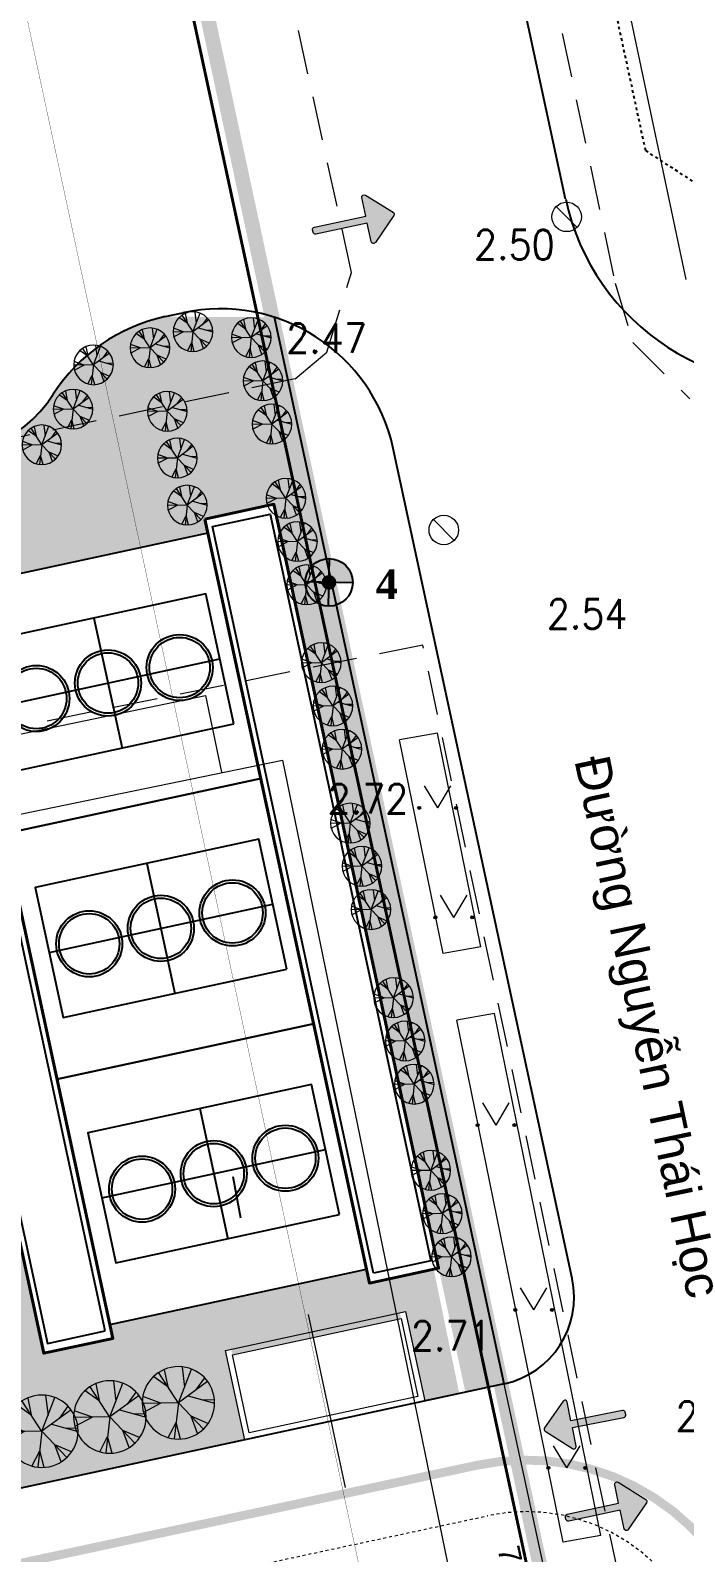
# Model space of a CAD drawing. Header units: millimetres. Extents: x 583747 to 596416, y 2304962 to 2309584.
# Drawn here: x 595687.2 to 595709.4, y 2307216.2 to 2307267.9 of the extents above; entities that cross this region are included whole.
import ezdxf
from ezdxf.enums import TextEntityAlignment as Align
from ezdxf.xclip import XClip

# ---------------------------------------------------------------- set-up
doc = ezdxf.new("R2010")
doc.units = ezdxf.units.MM
doc.set_wipeout_variables(frame=1)
for name, pattern in [('CONTINOUS', [0]), ('DASH', [0.35, 0.25, -0.1]), ('DASH2-1', [3, 2, -1]), ('DASHDOT', [1, 0.5, -0.25, 0, -0.25]), ('DASHED', [4.5, 3, -1.5]), ('{Long Duong}', [2.3, 1.5, -0.8]), ('{qui hoach}', [1.3, 0, -1.3])]:
    doc.linetypes.add(name, pattern=pattern)
for name, color, linetype in [('A-PLOT LINE', 6, 'DASHDOT'), ('AFP-KERB-LINE', 2, 'Continuous'), ('IDEA - dim', 251, 'Continuous'), ('K2', 2, 'Continuous'), ('KT-Kich thuoc', 159, 'Continuous'), ('Xref_ST_MBDV Cot vach 30.7.2022$0$Xref_ST_MBDV Cot vach 30.7.2022|Xref_ST_MBDV Cot vach 30.7.2022|Xref_ST_MBDV Cot vach 30.7.2022|Xref_ST_MBDV Cot vach 30.7.2022|A-CORE-OTLN', 2, 'Continuous')]:
    doc.layers.add(name, color=color, linetype=linetype)
doc.layers.add('A-TREES', color=7, linetype='Continuous', lineweight=5, true_color=0x4b833f)
for name, color, linetype, lineweight in [('bo dat CXCL', 95, 'Continuous', 18), ('Code Cao do', 7, 'Continuous', 0), ('D-building block', 8, 'Continuous', 13), ('duong chua chay', 1, 'Continuous', 15), ('Duong RG Thua', 7, 'Continuous', 0), ('Ghi chu nha', 7, 'Continuous', 0), ('hatch', 45, 'Continuous', 5), ('KT-DV2', 7, 'Continuous', 15), ('KT-NEN', 250, 'Continuous', 0), ('KT-Net cat', 1, 'Continuous', 40), ('KT-Net thay', 7, 'Continuous', 20), ('KT-TMB', 7, 'Continuous', 0), ('KT_lo dat', 1, 'Continuous', 40), ('Level 15', 7, 'Continuous', 0), ('Long Duong_ Phan Cach chat lieu rair mat', 7, 'Continuous', 0), ('moc', 7, 'Continuous', 0), ('N-THAY', 7, 'Continuous', 18), ('đường pccc', 6, 'Continuous', 13)]:
    doc.layers.add(name, color=color, linetype=linetype, lineweight=lineweight)
doc.styles.add('Style-.VnArial', font='')
doc.styles.add('Style-STANDARD', font='STANDARD.shx')
doc.styles.get('Style-.VnArial').set_extended_font_data('.VnArial')

# ---------------------------------------------------------------- blocks, each defined once
blk = doc.blocks.new('hoa')
at = {"linetype": 'ByBlock', "lineweight": -2}
for points in [[(-67.6, 0, 1), (-57.4, 0, 1)], [(57.4, 0, 1), (67.6, 0, 1)]]:
    blk.add_hatch(color=0, dxfattribs=at).paths.add_polyline_path(points)
at = {"color": 0, "linetype": 'ByBlock', "lineweight": -2}
for q in [(-45, 75), (45, 75)]:
    blk.add_line((0, 0), q, dxfattribs=at)
for centre in [(-62.5, 0), (62.5, 0)]:
    blk.add_circle(centre, 5.06, dxfattribs=at)
blk = doc.blocks.new('wwww1')
at = {"layer": 'Duong RG Thua', "color": 7, "lineweight": 0}
for p, q in [((595709.275, 2307259.466), (595699.495, 2307305.679)), ((595704.872, 2307261.939), (595705.579, 2307261.232)), ((595700.705, 2307251.323), (595701.412, 2307250.615)), ((595655.543, 2307234.885), (595695.585, 2307243.169)), ((595695.585, 2307243.169), (595707.074, 2307187.354))]:
    blk.add_line(p, q, dxfattribs=at)
at = {"layer": 'Duong RG Thua', "color": 7, "linetype": 'Continuous', "lineweight": 0}
for p, q in [((595655.113, 2307237.48), (595692.977, 2307245.355)), ((595692.977, 2307245.355), (595693.516, 2307242.755)), ((595700.844, 2307244.079), (595699.561, 2307243.854)), ((595702.321, 2307236.829), (595700.844, 2307244.079)), ((595701.037, 2307236.605), (595699.561, 2307243.854)), ((595702.321, 2307236.829), (595701.037, 2307236.605)), ((595702.782, 2307234.569), (595701.498, 2307234.345)), ((595705.103, 2307216.647), (595701.498, 2307234.345)), ((595706.387, 2307216.872), (595702.782, 2307234.569)), ((595706.387, 2307216.872), (595705.103, 2307216.647))]:
    blk.add_line(p, q, dxfattribs=at)
at = {"layer": 'Duong RG Thua', "color": 7, "lineweight": 0}
for centre in [(595705.226, 2307261.586), (595701.058, 2307250.969)]:
    blk.add_circle(centre, 0.5, dxfattribs=at)
at = {"layer": 'Long Duong_ Phan Cach chat lieu rair mat', "color": 4, "linetype": '{Long Duong}', "lineweight": 0}
for p, q in [((595697.931, 2307259.703), (595680.497, 2307339.17)), ((595696.992, 2307306.062), (595706.868, 2307259.34)), ((595697.097, 2307256.996), (595697.931, 2307259.703)), ((595706.868, 2307259.34), (595707.469, 2307257.322)), ((595696.02, 2307256.096), (595697.097, 2307256.996)), ((595707.469, 2307257.322), (595709.408, 2307255.415)), ((595696.02, 2307256.096), (595684.843, 2307253.733)), ((595700.352, 2307247.065), (595652.824, 2307237.463)), ((595713.632, 2307183.941), (595700.352, 2307247.065))]:
    blk.add_line(p, q, dxfattribs=at)
at = {"layer": 'Duong RG Thua', "color": 3, "lineweight": 0, "xscale": 0.01, "yscale": 0.01, "zscale": 0.01, "rotation": 359.9973000000001}
for p in [(595700.852, 2307241.546), (595701.4, 2307237.834), (595702.83, 2307230.789), (595704.108, 2307224.521), (595705.234, 2307219.165)]:
    blk.add_blockref('hoa', p, dxfattribs=at)
at = {"layer": 'Code Cao do', "color": 6, "linetype": 'Continuous', "lineweight": 0, "style": 'Style-STANDARD'}
for s, p in [('2.50', (595702.085, 2307260.644)), ('2.47', (595695.719, 2307257.472)), ('2.72', (595697.121, 2307241.851))]:
    blk.add_text(s, height=1, rotation=359.9973, dxfattribs=at).set_placement(p, align=Align.MIDDLE_LEFT)
at = {"layer": 'Code Cao do', "color": 212, "linetype": 'Continuous', "lineweight": 0, "style": 'Style-STANDARD'}
for s, p in [('2.54', (595704.555, 2307248.122)), ('2.71', (595699.947, 2307223.644)), ('2.52', (595708.921, 2307220.917))]:
    blk.add_text(s, height=1, rotation=359.9973, dxfattribs=at).set_placement(p, align=Align.MIDDLE_LEFT)
at = {"layer": 'Ghi chu nha', "color": 7, "linetype": 'Continuous', "lineweight": 0, "style": 'Style-.VnArial'}
blk.add_text('§\xadêng NguyÔn Th¸i Häc', height=1.2, rotation=281.8895, dxfattribs=at).set_placement((595707.998, 2307234.133), align=Align.MIDDLE_CENTER)
blk = doc.blocks.new('Moc')
at = {"layer": 'moc', "linetype": '{qui hoach}', "lineweight": 0, "ltscale": 0.5}
h = blk.add_hatch(color=7, dxfattribs=at)
edge = h.paths.add_edge_path()
edge.add_arc((0, 0), 0.25, 0, 360)
blk = doc.blocks.new('hk')
at = {"layer": 'K2'}
h = blk.add_hatch(color=256, dxfattribs=at)
h.dxf.hatch_style = 1
h.paths.add_polyline_path([(-79.569, 95.738), (-79.569, 94.297), (-78.128, 94.297, 0.006031), (-78.128, 94.332, 0.407166)])
h.paths.add_polyline_path([(-79.569, 94.297), (-81.01, 94.297, 0.006031), (-81.01, 94.263, 0.407166), (-79.569, 92.856)])
for p, q in [((-79.569, 92.856), (-79.569, 95.738)), ((-78.128, 94.297), (-81.01, 94.297))]:
    blk.add_line(p, q, dxfattribs=at)
blk.add_circle((-79.569, 94.297), 1.441, dxfattribs=at)
blk = doc.blocks.new('NEN')
at = {"layer": 'Level 15', "color": 240, "linetype": 'DASH', "lineweight": 13, "ltscale": 5, "true_color": 0xed1f24, "const_width": 0.5, "flags": 128}
blk.add_lwpolyline([(595682.634, 2307317.629), (595677.108, 2307338.736), (595668.702, 2307341.648), (595657.199, 2307332.945), (595633.733, 2307315.075), (595610.101, 2307298.024, 0.685011), (595643.311, 2307173.379), (595664.098, 2307171.161), (595705.748, 2307172.441), (595712.065, 2307180.508), (595682.634, 2307317.629)], format="xyb", close=True, dxfattribs=at)
at = {"layer": 'Level 15', "color": 152, "linetype": 'DASH', "lineweight": 13, "ltscale": 5, "true_color": 0x2776bb, "const_width": 0.01, "flags": 128}
blk.add_lwpolyline([(595676.796, 2307316.238), (595672.115, 2307334.115), (595669.766, 2307334.929), (595660.826, 2307328.166), (595637.307, 2307310.255), (595613.624, 2307293.167, 0.684877), (595643.957, 2307179.345), (595664.326, 2307177.171), (595702.756, 2307178.352), (595705.609, 2307181.996)], format="xyb", close=True, dxfattribs=at)
at = {"layer": 'hatch', "xscale": 0.56, "yscale": 0.56, "zscale": 0.56, "rotation": 358.6179139007246}
blk.add_blockref('hk', (595740.605, 2307195.282), dxfattribs=at)
at = {"layer": 'moc', "color": 7, "linetype": '{qui hoach}', "lineweight": 0, "ltscale": 0.5}
blk.add_blockref('Moc', (595697.333, 2307249.148), dxfattribs=at)
at = {"layer": 'moc', "color": 7, "linetype": 'Continuous', "lineweight": 0, "style": 'Style-.VnArial'}
blk.add_text('70.20 m', height=0.75, rotation=282.114, dxfattribs=at).set_placement((595703.807, 2307214.614), align=Align.MIDDLE_CENTER)
at = {"layer": 'moc', "color": 7, "linetype": 'Continuous', "lineweight": 0, "insert": (595698.915, 2307249.082), "char_height": 1, "attachment_point": 4, "line_spacing_factor": 0.6, "style": 'Style-.VnArial'}
blk.add_mtext('\\f.VnTimeH|b1|i0|c00|p39;4', dxfattribs=at)
blk = doc.blocks.new('clt')
at = {"layer": 'IDEA - dim'}
for p, q in [((4740, 10660), (4740, 2900)), ((13250, 10660), (13250, 2900)), ((21760, 10660), (21760, 2900)), ((6995, 6780), (2485, 6780)), ((15505, 6780), (10995, 6780)), ((24015, 6780), (19505, 6780))]:
    blk.add_line(p, q, dxfattribs=at)
for points in [[(300, 11500), (26200, 11500), (26200, 13500), (300, 13500)], [(485, 2400), (8995, 2400), (8995, 11300), (485, 11300)], [(8995, 2400), (17505, 2400), (17505, 11300), (8995, 11300)], [(17505, 2400), (26015, 2400), (26015, 11300), (17505, 11300)], [(2485, 2900), (6995, 2900), (6995, 10660), (2485, 10660)], [(10995, 2900), (15505, 2900), (15505, 10660), (10995, 10660)], [(19505, 2900), (24015, 2900), (24015, 10660), (19505, 10660)], [(300, 2200), (26200, 2200), (26200, 200), (300, 200)]]:
    blk.add_lwpolyline(points, close=True, dxfattribs=at)
for centre, radius in [((4740, 9266), 1121), ((13250, 9266), 1121), ((21760, 9266), 1121), ((4740, 9266), 1025), ((13250, 9266), 1025), ((21760, 9266), 1025), ((4740, 6780), 1121), ((4740, 6780), 1025), ((13250, 6780), 1121), ((13250, 6780), 1025), ((21760, 6780), 1121), ((21760, 6780), 1025), ((4740, 4294), 1121), ((4740, 4294), 1025), ((13250, 4294), 1121), ((13250, 4294), 1025), ((21760, 4294), 1121), ((21760, 4294), 1025)]:
    blk.add_circle(centre, radius, dxfattribs=at)
at = {"layer": 'KT-Net cat'}
for points in [[(26500, 11300), (0, 11300), (0, 13700), (26500, 13700)], [(26500, 2400), (0, 2400), (0, 0), (26500, 0)]]:
    blk.add_lwpolyline(points, close=True, dxfattribs=at)
blk = doc.blocks.new('PLOT')
at = {"layer": 'A-PLOT LINE', "color": 251}
blk.add_lwpolyline([(3693942, 1315787), (3587846, 1250138), (3580933, 1251739), (3560913, 1283575), (3562195, 1290881), (3658973, 1366308), (3665768, 1365275), (3677786, 1347968)], dxfattribs=at)
blk.add_lwpolyline([(3693942, 1315787), (3587846, 1250138), (3580933, 1251739), (3560913, 1283575), (3562195, 1290881), (3658973, 1366308), (3665768, 1365275), (3677786, 1347968)], dxfattribs=at)
blk = doc.blocks.new('wqeqweweqewe')
at = {"layer": 'N-THAY', "true_color": 0xed1f24}
h = blk.add_hatch(color=240, dxfattribs=at)
h.dxf.hatch_style = 1
h.paths.add_polyline_path([(-1286767, 413593, 0.659768), (-1286937, 413520), (-1286937, 412719), (-1289162, 412719, 0.414214), (-1289262, 412619), (-1289262, 412519, 0.414214), (-1289162, 412419), (-1286937, 412419), (-1286937, 411617, 0.659768), (-1286767, 411545), (-1285772, 412495, 0.427958), (-1285772, 412643)])
for p, q in [((-1285772, 412643), (-1286767, 413593)), ((-1286937, 413520), (-1286937, 412719)), ((-1289262, 412619), (-1289262, 412519)), ((-1286937, 412719), (-1289162, 412719)), ((-1289162, 412419), (-1286937, 412419)), ((-1286937, 412419), (-1286937, 411617)), ((-1286767, 411545), (-1285772, 412495))]:
    blk.add_line(p, q)
for centre, radius, start, end in [((-1286837, 413520), 100, 46.33782, 180), ((-1289162, 412619), 100, 90, 180), ((-1289162, 412519), 100, 180, 270), ((-1285843, 412569), 102, 313.66218, 46.33782), ((-1286837, 411617), 100, 180, 313.66218)]:
    blk.add_arc(centre, radius, start, end)
blk = doc.blocks.new('Tree')
for p, q in [((487324, 312329), (487470, 311867)), ((487813, 311436), (488148, 312404)), ((487974, 311902), (487960, 312449)), ((487974, 311902), (488380, 312288)), ((487050, 312107), (487470, 311867)), ((487819, 311432), (487178, 312231)), ((487813, 311436), (486790, 311387)), ((486823, 311654), (487333, 311413)), ((486977, 310843), (487813, 311436)), ((487813, 311436), (487804, 311436)), ((487813, 311436), (487813, 311444)), ((487813, 311436), (487813, 311427)), ((487813, 311436), (487821, 311436)), ((487813, 311436), (488815, 311227)), ((487813, 311436), (488295, 310532)), ((487313, 311081), (486910, 310952)), ((487536, 311239), (487499, 310462)), ((488054, 310984), (488456, 310663)), ((488054, 310984), (488100, 310472)), ((488836, 311401), (488359, 311322)), ((488763, 311057), (488359, 311322)), ((487524, 310836), (487406, 310519))]:
    blk.add_line(p, q)
blk.add_circle((487813, 311436), 1024)
blk = doc.blocks.new('DV')
at = {"layer": 'bo dat CXCL'}
h = blk.add_hatch(dxfattribs=at)
h.set_pattern_fill('GRASS', color=256, scale=20, angle=6e-14)
edge = h.paths.add_edge_path()
edge.add_line((639858, 88997), (641177, 89281))
edge.add_line((641177, 89281), (633382, 125444))
edge.add_line((633382, 125444), (629673, 125467))
edge.add_arc((630937, 119602), 6000, 102.1655, 147.3942)
edge.add_arc((622092, 125260), 4500, 254.1697, 327.3942, ccw=False)
edge.add_line((620864, 120930), (615334, 122498))
edge.add_line((615334, 122498), (613592, 116353))
edge.add_arc((634341, 113483), 20946, 172.1246, 197.5606)
edge.add_arc((599709, 103187), 15191, -32.6821, 15.1721, ccw=False)
edge.add_arc((619200, 88746), 9158, 137.0654, 185.9439)
edge.add_line((610091, 87797), (617650, 89427))
edge.add_line((617650, 89427), (618093, 87374))
edge.add_arc((621026, 88006), 3000, 192.1643, 282.1643)
edge.add_line((621658, 85073), (632375, 87384))
edge.add_line((632375, 87384), (631722, 90414))
edge.add_line((631722, 90414), (637832, 91731))
edge.add_line((637832, 91731), (638485, 88701))
edge.add_line((638485, 88701), (639651, 88952))
edge.add_line((639651, 88952), (638785, 93164))
edge.add_line((638785, 93164), (636605, 92694))
edge.add_line((636605, 92694), (636503, 93168))
edge.add_line((636503, 93168), (627803, 91293))
edge.add_line((627803, 91293), (627905, 90819))
edge.add_line((627905, 90819), (625559, 90313))
edge.add_line((625559, 90313), (619975, 116218))
edge.add_line((619975, 116218), (622321, 116724))
edge.add_line((622321, 116724), (622424, 116250))
edge.add_line((622424, 116250), (631124, 118125))
edge.add_line((631124, 118125), (631022, 118599))
edge.add_line((631022, 118599), (633368, 119105))
edge.add_line((633368, 119105), (639858, 88997))
h.paths.add_polyline_path([(618139, 114295), (618637, 111434), (623344, 89036)], flags=16)
h.paths.add_polyline_path([(633368, 119105), (633377, 119062), (638952, 93200)], flags=17)
h.paths.add_polyline_path([(637678, 91493), (631960, 90261), (631917, 90456), (637636, 91689)], flags=17)
at = {"layer": 'AFP-KERB-LINE'}
for p, q in [((643259, 129450), (635016, 167695)), ((643259, 129450), (635016, 167695)), ((643259, 129450), (635016, 167695)), ((643259, 129450), (635016, 167695)), ((629673, 125467), (630280, 125598)), ((643477, 92846), (637409, 120997)), ((641177, 89281, 0), (632375, 87384, 0)), ((632379, 87384), (621658, 85073, 0))]:
    blk.add_line(p, q, dxfattribs=at)
at = {"layer": 'AFP-KERB-LINE', "elevation": 0}
blk.add_lwpolyline([(641177, 89281), (633382, 125444)], dxfattribs=at)
at = {"layer": 'AFP-KERB-LINE'}
for centre, radius, start, end in [((651080, 131136), 8000, 192.1643, 281.748), ((651080, 131136), 8000, 192.1643, 281.748), ((651080, 131136), 8000, 192.1643, 281.748), ((651080, 131136), 8000, 192.1643, 281.748), ((630937, 119602), 6000, 102.1643, 147.3942), ((631544, 119733), 6000, 12.1643, 102.1643), ((622092, 125260), 4500, 254.1697, 327.3942), ((640545, 92214, 0), 3000, 282.1643, 12.1643)]:
    blk.add_arc(centre, radius, start, end, dxfattribs=at)
at = {"layer": 'D-building block', "linetype": 'CONTINOUS', "ltscale": 10000}
blk.add_line((635798, 85760), (634534, 91625), dxfattribs=at)
at = {"layer": 'D-building block', "linetype": 'CONTINOUS', "ltscale": 10000, "elevation": 0}
blk.add_lwpolyline([(642518, 83058), (641111, 89589)], dxfattribs=at)
at = {"layer": 'KT-Net thay', "elevation": 0}
for points in [[(631722, 90414), (637832, 91731), (638485, 88701), (632375, 87384)], [(631960, 90261), (637678, 91493), (638247, 88854), (632529, 87621)]]:
    blk.add_lwpolyline(points, close=True, dxfattribs=at)
ref = blk.add_blockref('PLOT', (-3147123, 179596, 0), dxfattribs=dict(rotation=340.0000000045929))
XClip(ref).set_block_clipping_path([(3437700.5976729654, 868981.9081885163), (3912891.8375199828, 1041937.3750337446), (3715693.8178756535, 1583734.481302836), (3240502.5780286361, 1410779.0144576086)])
at = {"extrusion": (3.45655e-07, 7.37504e-08, 1), "yscale": 0.7999999999999801, "zscale": 0.8000000000000009, "rotation": 192.0442532630885}
for p, xscale in [((1574519, 666380, 0), -0.799999999999979), ((1583095, 622732, 0), -0.7999999999999793)]:
    blk.add_blockref('wqeqweweqewe', p, dxfattribs=dict(at, xscale=xscale))
at = {"extrusion": (-3.46607e-07, -6.91427e-08, 1), "xscale": 0.800000000000015, "yscale": 0.800000000000015, "zscale": 0.800000000000015, "rotation": 191.28153581956}
blk.add_blockref('wqeqweweqewe', (-430762, 210177, 0), dxfattribs=at)
at = {"layer": 'A-TREES', "rotation": 71.72236063323176}
for p, xscale, yscale, zscale in [((925046, 364800, 0), -0.6561591987942088, 0.6561591987942088, 0.656159198794209), ((927024, 364601, 0), -0.6561591987942088, 0.6561591987942088, 0.656159198794209), ((923589, 364255, 0), -0.6561591987942088, 0.6561591987942088, 0.656159198794209), ((921674, 363676, 0), -0.6561591987942088, 0.6561591987942088, 0.656159198794209), ((927419, 363136, 0), -0.6561591987942088, 0.6561591987942088, 0.656159198794209), ((920980, 362175, 0), -0.6561591987942088, 0.6561591987942088, 0.656159198794209), ((924176, 362102, 0), -0.6561591987942088, 0.6561591987942088, 0.656159198794209), ((927726, 361669, 0), -0.6561591987942088, 0.6561591987942088, 0.656159198794209), ((919921, 360966, 0), -0.6561591987942088, 0.6561591987942088, 0.656159198794209), ((924516, 360517, 0), -0.6561591987942088, 0.6561591987942088, 0.656159198794209), ((924853, 358922, 0), -0.6561591987942088, 0.6561591987942088, 0.656159198794209), ((928199, 359152, 0), -0.6561591987942088, 0.6561591987942088, 0.656159198794209), ((928593, 357687, 0), -0.6561591987942088, 0.6561591987942088, 0.656159198794209), ((928901, 356220, 0), -0.6561591987942088, 0.6561591987942088, 0.656159198794209), ((929401, 353576, 0), -0.6561591987942088, 0.6561591987942088, 0.656159198794209), ((929796, 352111, 0), -0.6561591987942088, 0.6561591987942088, 0.656159198794209), ((930103, 350644, 0), -0.6561591987942088, 0.6561591987942088, 0.656159198794209), ((930383, 348138, 0), -0.6561591987942088, 0.6561591987942088, 0.656159198794209), ((930778, 346673, 0), -0.6561591987942088, 0.6561591987942088, 0.656159198794209), ((931085, 345206, 0), -0.6561591987942088, 0.6561591987942088, 0.656159198794209), ((931849, 342216, 0), -0.6561591987942088, 0.6561591987942088, 0.656159198794209), ((932244, 340751, 0), -0.6561591987942088, 0.6561591987942088, 0.656159198794209), ((932551, 339284, 0), -0.6561591987942088, 0.6561591987942088, 0.656159198794209), ((933111, 336362, 0), -0.6561591987942088, 0.6561591987942088, 0.656159198794209), ((933506, 334896, 0), -0.6561591987942088, 0.6561591987942088, 0.656159198794209), ((933813, 333430, 0), -0.6561591987942088, 0.6561591987942088, 0.656159198794209), ((1168580, 527267, 0), -1.2, 1.2, 1.199999999999996), ((1166256, 526789, 0), -1.2, 1.2, 1.199999999999996), ((1163951, 526304, 0), -1.2, 1.2, 1.199999999999996)]:
    blk.add_blockref('Tree', p, dxfattribs=dict(at, xscale=xscale, yscale=yscale, zscale=zscale))
blk = doc.blocks.new('WWWWW11')
blk.add_wipeout([(596155.83, 2307274.886), (596155.67, 2307275.964), (596156.054, 2307277.593), (596157.069, 2307278.841), (596158.126, 2307279.416), (596188.238, 2307289.805), (596189.856, 2307290.291), (596191.854, 2307290.739), (596193.801, 2307291.023), (596196, 2307291.169), (596198.468, 2307291.114), (596199.39, 2307291.05), (596214.689, 2307286.621), (596215.595, 2307286.226), (596216.421, 2307285.843), (596216.896, 2307284.929), (596217.235, 2307284.209), (596222.706, 2307268.397), (596223.689, 2307266.959), (596225.198, 2307266.002), (596226.57, 2307265.726), (596256.217, 2307265.726), (596257.321, 2307265.403), (596258.527, 2307264.463), (596259.056, 2307263.604), (596262.365, 2307248.113), (596262.425, 2307246.666), (596262.174, 2307245.579), (596261.518, 2307244.283), (596260.268, 2307243.045), (596258.355, 2307242.226), (596257.42, 2307242.126), (596212.282, 2307242.126), (596210.803, 2307242.347), (596209.267, 2307243.115), (596207.972, 2307244.499), (596207.417, 2307245.695), (596202.912, 2307258.715), (596200.606, 2307261.545), (596198.076, 2307263.45), (596195.344, 2307264.692), (596191.643, 2307265.391), (596188.278, 2307265.166), (596187.402, 2307264.972), (596169.824, 2307258.907), (596167.757, 2307258.808), (596166.09, 2307259.328), (596164.523, 2307260.261), (596164.108, 2307260.784), (596156.006, 2307274.434)]).translate(0, 0, -0.042)
blk = doc.blocks.new('duong pccc')
at = {"layer": 'KT-Kich thuoc'}
blk.add_line((11480063, 1071830), (11480332, 1070434), dxfattribs=at)
at = {"layer": 'đường pccc', "linetype": 'DASH2-1', "const_width": 300}
blk.add_lwpolyline([(11374828, 1063500), (11417029, 1075272, -0.139043), (11432033, 1075208), (11447510, 1070747, -0.194033), (11453106, 1066369), (11457034, 1059566, 0.325502), (11463490, 1056700), (11488340, 1062037, -0.413991), (11497840, 1055901), (11504262, 1026111, -0.430767), (11493164, 1009931), (11492439, 1009817), (11450040, 1008477), (11437562, 1009797, -0.290861), (11429584, 1016138), (11425729, 1027278, 0.626431), (11410539, 1029085), (11408439, 1025808, -0.421466), (11395119, 1023065, -0.13178), (11369781, 1052299, -0.467981)], format="xyb", close=True, dxfattribs=at)
at = {"layer": 'đường pccc', "linetype": 'DASH2-1'}
blk.add_lwpolyline([(11375298, 1061814), (11417499, 1073586, -0.139043), (11431549, 1073526), (11447025, 1069066, -0.194033), (11451590, 1065494), (11455518, 1058691, 0.325502), (11463857, 1054989), (11488708, 1060326, -0.413991), (11496130, 1055532), (11502551, 1025742, -0.430767), (11492892, 1011659), (11492274, 1011562), (11450105, 1010230), (11437746, 1011537, -0.290861), (11431238, 1016710), (11427382, 1027851, 0.626431), (11409066, 1030029), (11406966, 1026752, -0.421466), (11396099, 1024514, -0.13178), (11371355, 1053064, -0.467981)], format="xyb", close=True, dxfattribs=at)

msp = doc.modelspace()

# ---------------------------------------------------------------- block references
at = {"layer": 'KT-DV2', "xscale": 0.001, "yscale": 0.001, "zscale": 0.001}
msp.add_blockref('DV', (595062.1, 2307132.692), dxfattribs=at)

# ---------------------------------------------------------------- next in the draw order: block references
at = {"layer": 'KT-NEN', "lineweight": 0}
msp.add_blockref('wwww1', (0.167, -0.045, -0.002), dxfattribs=at)

# ---------------------------------------------------------------- next in the draw order: linework, layer by layer
at = {"layer": 'Xref_ST_MBDV Cot vach 30.7.2022$0$Xref_ST_MBDV Cot vach 30.7.2022|Xref_ST_MBDV Cot vach 30.7.2022|Xref_ST_MBDV Cot vach 30.7.2022|Xref_ST_MBDV Cot vach 30.7.2022|A-CORE-OTLN', "color": 6, "linetype": 'DASHED', "const_width": 0.1}
msp.add_lwpolyline([(595711.615, 2307180.682), (595682.12, 2307317.513), (595677.997, 2307333.206), (595663.776, 2307337.224), (595657.539, 2307332.497), (595634.085, 2307314.603), (595628.122, 2307310.293), (595626.65, 2307307.008), (595622.546, 2307304.041), (595618.965, 2307303.673), (595610.462, 2307297.527), (595608.235, 2307295.829), (595606.079, 2307294.043), (595603.998, 2307292.169), (595601.995, 2307290.213), (595600.074, 2307288.176), (595598.237, 2307286.062)], dxfattribs=at)

# ---------------------------------------------------------------- next in the draw order: block references
at = {"layer": 'duong chua chay', "xscale": 0.001, "yscale": 0.001, "zscale": 0.001}
msp.add_blockref('duong pccc', (584214.004, 2306157.171), dxfattribs=at)
at = {"layer": 'KT-Net thay', "xscale": 0.001, "yscale": 0.001, "zscale": 0.001, "rotation": 102.1642570564205}
msp.add_blockref('clt', (595701.051, 2307225.892), dxfattribs=at)
at = {"layer": 'KT_lo dat'}
msp.add_blockref('NEN', (0, 0), dxfattribs=at)

# ---------------------------------------------------------------- next in the draw order: block references
at = {"layer": 'KT-TMB'}
msp.add_blockref('WWWWW11', (-557.482, -63.188, 0.042), dxfattribs=at)

doc.saveas('drawing.dxf')
